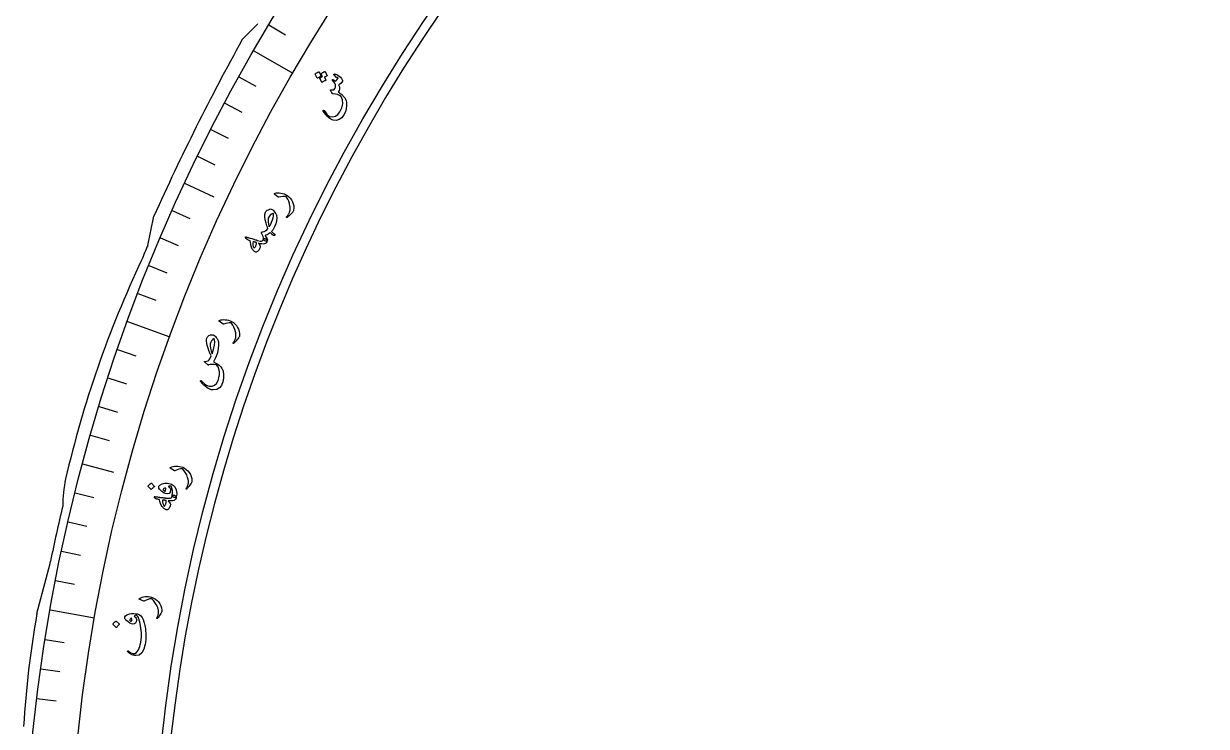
# Model space of a CAD drawing. Header units: millimetres. Extents: x -86 to 86, y -85 to 109.
# Drawn here: x -84.6 to -26.2, y 8.9 to 43.6 of the extents above; entities that cross this region are included whole.
import ezdxf

# ---------------------------------------------------------------- set-up
doc = ezdxf.new("R2010")
doc.units = ezdxf.units.MM
for name, color, linetype in [('CUT_INNER', 6, 'Continuous'), ('CUT_OUTER', 1, 'Continuous'), ('ENGRAVE', 7, 'Continuous'), ('ENGRAVE_FINE', 8, 'Continuous'), ('TEXT', 5, 'Continuous')]:
    doc.layers.add(name, color=color, linetype=linetype)

msp = doc.modelspace()

# ---------------------------------------------------------------- linework, layer by layer
at = {"layer": 'CUT_INNER'}
msp.add_arc((0, 0), 77.775, 126.210938, 87.539062, dxfattribs=at)
at = {"layer": 'CUT_OUTER'}
for points in [[(-73.8011, 42.8314), (-73.7984, 42.8343), (-73.0577, 43.5759)], [(-78.4691, 32.6733), (-78.1616, 34.1108), (-78.1608, 34.1139)], [(-83.9353, 14.5035), (-83.2869, 16.9776), (-83.2634, 17.0939)]]:
    msp.add_lwpolyline(points, dxfattribs=at)
for centre, radius, start, end in [((-73.1638, 43.6819), 0.15, 315.03192, 335.235758), ((28.0282, -13.5432), 116.3929, 151.030285, 155.829714), ((-30.8207, 12.6613), 51.6803, 157.217908, 158.084042), ((-30.3644, 9.0838), 53.5315, 154.71201, 166.974442), ((-75.8953, 19.7683), 6.7656, 168.223943, 179.714255), ((-1.4392, 0.3093), 83.528, 166.504602, 168.407731), ((-36.8622, 6.1435), 47.8097, 169.929468, 176.651606)]:
    msp.add_arc(centre, radius, start, end, dxfattribs=at)
at = {"layer": 'ENGRAVE'}
for points in [[(-73.2367, 42.2833), (-71.3096, 41.1706)], [(-76.6433, 35.7393), (-75.2027, 35.0676)], [(-79.4665, 28.9234), (-77.3754, 28.1623)], [(-81.685, 21.8874), (-80.1496, 21.476)], [(-83.2817, 14.6848), (-81.0903, 14.2984)]]:
    msp.add_lwpolyline(points, dxfattribs=at)
for radius in [84.5665, 82.3412, 78.2085]:
    msp.add_circle((0, 0), radius, dxfattribs=at)
at = {"layer": 'ENGRAVE_FINE'}
for points in [[(-72.4876, 43.555), (-71.6702, 43.0638)], [(-73.9635, 40.9987), (-73.1294, 40.5363)], [(-74.6678, 39.7016), (-73.8257, 39.2538)], [(-75.3493, 38.3924), (-74.4996, 37.9594)], [(-76.0079, 37.0715), (-75.1507, 36.6534)], [(-77.2553, 34.3963), (-76.3841, 34.0084)], [(-77.8439, 33.0428), (-76.966, 32.6701)], [(-78.4087, 31.6792), (-77.5244, 31.3219)], [(-78.9496, 30.3059), (-78.0593, 29.9641)], [(-79.9592, 27.5322), (-79.0575, 27.2217)], [(-80.4275, 26.1325), (-79.5205, 25.8378)], [(-80.8713, 24.7249), (-79.9593, 24.446)], [(-81.2905, 23.3097), (-80.3738, 23.0468)], [(-82.0545, 20.4585), (-81.1291, 20.2278)], [(-82.3991, 19.0233), (-81.4698, 18.8088)], [(-82.7185, 17.5824), (-81.7857, 17.3841)], [(-83.0128, 16.136), (-82.0766, 15.9541)], [(-83.5253, 13.2291), (-82.5834, 13.0799)], [(-83.7435, 11.7694), (-82.7991, 11.6367)], [(-83.9362, 10.3061), (-82.9896, 10.1898)]]:
    msp.add_lwpolyline(points, dxfattribs=at)
at = {"layer": 'TEXT'}
for points in [[(-70.1965, 41.1217), (-70.1976, 41.1258), (-70.197, 41.1304), (-70.1947, 41.1353), (-70.1909, 41.1408), (-70.1713, 41.1568), (-70.1513, 41.1718), (-70.1309, 41.1856), (-70.1102, 41.1984), (-70.0889, 41.2101), (-70.0667, 41.2207), (-70.0438, 41.2304), (-70.02, 41.2391), (-70.0126, 41.2403), (-70.0066, 41.2396), (-70.0022, 41.237), (-69.9992, 41.2324), (-69.902, 41.0412), (-69.9013, 41.0359), (-69.9038, 41.0311), (-69.9095, 41.0267), (-69.9183, 41.0228), (-69.9258, 41.0194), (-69.9374, 41.0138), (-69.953, 41.006), (-69.9726, 40.9961), (-69.9963, 40.9837), (-70.0245, 40.9686), (-70.0569, 40.9508), (-70.0937, 40.9303), (-70.0992, 40.9279), (-70.1035, 40.9276), (-70.1066, 40.9294), (-70.1084, 40.9333)], [(-69.8991, 41.1399), (-69.9001, 41.144), (-69.8995, 41.1486), (-69.8973, 41.1535), (-69.8934, 41.1589), (-69.8739, 41.1749), (-69.8539, 41.1898), (-69.8335, 41.2035), (-69.8128, 41.2161), (-69.7915, 41.2277), (-69.7693, 41.2383), (-69.7464, 41.2479), (-69.7227, 41.2565), (-69.7166, 41.2572), (-69.7112, 41.256), (-69.7067, 41.2528), (-69.7031, 41.2476), (-69.6061, 41.0565), (-69.6057, 41.0526), (-69.608, 41.0486), (-69.6132, 41.0445), (-69.6212, 41.0404), (-69.6265, 41.0377), (-69.6349, 41.0335), (-69.6462, 41.0277), (-69.6605, 41.0204), (-69.6777, 41.0114), (-69.6976, 41.0008), (-69.7202, 40.9884), (-69.7455, 40.9743), (-69.6732, 40.8346), (-69.6725, 40.8293), (-69.675, 40.8245), (-69.6806, 40.8202), (-69.6894, 40.8163), (-69.6969, 40.8129), (-69.7084, 40.8073), (-69.724, 40.7996), (-69.7436, 40.7897), (-69.7673, 40.7773), (-69.7953, 40.7623), (-69.8277, 40.7446), (-69.8644, 40.7241), (-69.8694, 40.7227), (-69.8733, 40.7231), (-69.8761, 40.7252), (-69.8779, 40.7292), (-69.9664, 40.9172), (-69.9674, 40.9213), (-69.9669, 40.9258), (-69.9646, 40.9308), (-69.9608, 40.9362), (-69.947, 40.9476), (-69.9329, 40.9586), (-69.9185, 40.9692), (-69.9038, 40.9795), (-69.8887, 40.9892), (-69.8732, 40.9981), (-69.8573, 41.0063), (-69.841, 41.0137)], [(-69.2676, 41.0871), (-69.2744, 41.0961), (-69.2781, 41.1045), (-69.2785, 41.1124), (-69.2759, 41.1198), (-69.2697, 41.1278), (-69.2623, 41.1333), (-69.2536, 41.1363), (-69.2436, 41.1368), (-69.2112, 41.1333), (-69.1745, 41.1229), (-69.1337, 41.1054), (-69.0888, 41.0809), (-69.0197, 41.0338), (-68.9595, 40.9798), (-68.9082, 40.919), (-68.8657, 40.8515), (-68.8573, 40.832), (-68.8529, 40.8135), (-68.8524, 40.796), (-68.8559, 40.7794), (-68.8822, 40.7276), (-68.9228, 40.679), (-68.9777, 40.6336), (-69.0468, 40.5914), (-69.0062, 40.4978), (-68.9948, 40.4088), (-69.0128, 40.3243), (-69.06, 40.2443), (-69.0182, 40.2164), (-68.9787, 40.1883), (-68.9416, 40.1601), (-68.9068, 40.1317), (-68.8741, 40.103), (-68.8432, 40.0738), (-68.8141, 40.0442), (-68.7869, 40.0141), (-68.7409, 39.9542), (-68.7045, 39.8884), (-68.6778, 39.8167), (-68.6606, 39.7391), (-68.6493, 39.5745), (-68.6653, 39.4167), (-68.7086, 39.2658), (-68.7793, 39.1214), (-68.89, 38.9765), (-69.0168, 38.884), (-69.1599, 38.8439), (-69.3194, 38.8563), (-69.3695, 38.8739), (-69.4241, 38.9028), (-69.4833, 38.9431), (-69.547, 38.9947), (-69.6133, 39.0575), (-69.6782, 39.1301), (-69.7417, 39.2125), (-69.8036, 39.3048), (-69.8071, 39.3114), (-69.8086, 39.3178), (-69.8081, 39.3242), (-69.8056, 39.3305), (-69.8018, 39.336), (-69.7974, 39.3402), (-69.7924, 39.343), (-69.7868, 39.3444), (-69.7801, 39.3438), (-69.7741, 39.3414), (-69.7688, 39.3373), (-69.764, 39.3316), (-69.6801, 39.2114), (-69.6055, 39.1225), (-69.5402, 39.0648), (-69.4844, 39.0382), (-69.3367, 39.0236), (-69.2046, 39.0568), (-69.088, 39.1378), (-68.9867, 39.2665), (-68.887, 39.4703), (-68.8417, 39.6655), (-68.8509, 39.8523), (-68.9146, 40.0309), (-68.9973, 40.0784), (-69.0922, 40.1156), (-69.1994, 40.1423), (-69.3188, 40.1585), (-69.3315, 40.1591), (-69.3418, 40.1615), (-69.3497, 40.1656), (-69.3553, 40.1714), (-69.3718, 40.1957), (-69.3872, 40.2187), (-69.4015, 40.2404), (-69.4147, 40.2608), (-69.4265, 40.2797), (-69.4367, 40.297), (-69.4452, 40.3126), (-69.4521, 40.3266), (-69.4544, 40.3336), (-69.4537, 40.3392), (-69.45, 40.3435), (-69.4434, 40.3463), (-69.4391, 40.3473), (-69.4326, 40.3483), (-69.424, 40.3495), (-69.4133, 40.3509), (-69.4005, 40.3521), (-69.386, 40.3529), (-69.3695, 40.3533), (-69.3513, 40.3534), (-69.3157, 40.3543), (-69.2887, 40.3569), (-69.2705, 40.3611), (-69.2609, 40.3669), (-69.2253, 40.4177), (-69.2032, 40.4764), (-69.1946, 40.5431), (-69.1996, 40.6177), (-69.2123, 40.6512), (-69.2405, 40.6935), (-69.2842, 40.7447), (-69.3434, 40.8046), (-69.349, 40.8103), (-69.3527, 40.817), (-69.3544, 40.8246), (-69.3542, 40.8331), (-69.353, 40.8405), (-69.3503, 40.8467), (-69.3463, 40.8518), (-69.3409, 40.8557), (-69.3235, 40.856), (-69.2977, 40.8448), (-69.2635, 40.8221), (-69.2209, 40.7878), (-69.1711, 40.8143), (-69.1284, 40.8487), (-69.0926, 40.8911), (-69.0639, 40.9414), (-69.0792, 40.9496), (-69.0925, 40.9549), (-69.1037, 40.9572), (-69.1129, 40.9566), (-69.1221, 40.9551), (-69.13, 40.9556), (-69.1368, 40.9582), (-69.1423, 40.9629)], [(-72.2097, 35.2106), (-72.213, 35.2137), (-72.2154, 35.2166), (-72.2168, 35.2195), (-72.2173, 35.2222), (-72.2149, 35.2285), (-72.2086, 35.2346), (-72.1985, 35.2404), (-72.1845, 35.246), (-72.1191, 35.2624), (-72.0491, 35.27), (-71.9745, 35.2685), (-71.8954, 35.2582), (-71.8135, 35.2402), (-71.7361, 35.2157), (-71.6632, 35.1849), (-71.5948, 35.1477), (-71.512, 35.0837), (-71.4389, 35.0093), (-71.3754, 34.9247), (-71.3216, 34.8299), (-71.2805, 34.728), (-71.2576, 34.6234), (-71.2527, 34.5159), (-71.266, 34.4055), (-71.2727, 34.3775), (-71.2835, 34.3514), (-71.2983, 34.3273), (-71.3171, 34.305), (-71.3659, 34.2564), (-71.4105, 34.2128), (-71.4508, 34.174), (-71.487, 34.1403), (-71.5188, 34.1116), (-71.5464, 34.0882), (-71.5696, 34.07), (-71.5885, 34.0571), (-71.5935, 34.0549), (-71.598, 34.0538), (-71.602, 34.0537), (-71.6054, 34.0547), (-71.6094, 34.0571), (-71.6127, 34.0602), (-71.6154, 34.0639), (-71.6174, 34.0683), (-71.6183, 34.0731), (-71.6174, 34.078), (-71.6148, 34.0831), (-71.6105, 34.0884), (-71.5833, 34.1201), (-71.5586, 34.151), (-71.5364, 34.1811), (-71.5166, 34.2105), (-71.4993, 34.2393), (-71.4842, 34.268), (-71.4713, 34.2964), (-71.4607, 34.3245), (-71.4521, 34.3536), (-71.4453, 34.3847), (-71.4403, 34.4178), (-71.4371, 34.4529), (-71.4359, 34.4901), (-71.4368, 34.5295), (-71.4397, 34.571), (-71.4447, 34.6148), (-71.4673, 34.7418), (-71.5021, 34.8583), (-71.5493, 34.9643), (-71.6088, 35.0597), (-71.614, 35.0665), (-71.6211, 35.0723), (-71.6301, 35.077), (-71.6409, 35.0806), (-71.7117, 35.0876), (-71.7955, 35.0851), (-71.8922, 35.0729), (-72.0019, 35.0511), (-72.0082, 35.0509), (-72.0136, 35.0515), (-72.0178, 35.0529), (-72.021, 35.0551)], [(-72.6569, 34.3119), (-72.6366, 34.3432), (-72.6055, 34.3746), (-72.5634, 34.4061), (-72.5105, 34.4377), (-72.4566, 34.4618), (-72.4085, 34.4722), (-72.3663, 34.4689), (-72.3299, 34.4519), (-72.2978, 34.4255), (-72.2639, 34.3916), (-72.2283, 34.3503), (-72.1908, 34.3016), (-72.1579, 34.2543), (-72.1335, 34.216), (-72.1176, 34.1867), (-72.1103, 34.1664), (-72.097, 34.0315), (-72.1088, 33.8897), (-72.1456, 33.7408), (-72.2074, 33.5848), (-72.2223, 33.5541), (-72.2382, 33.5242), (-72.255, 33.495), (-72.2727, 33.4666), (-72.2912, 33.4391), (-72.3102, 33.4124), (-72.3298, 33.3866), (-72.35, 33.3617), (-72.3346, 33.3425), (-72.3045, 33.3128), (-72.2595, 33.2727), (-72.1996, 33.2223), (-72.1886, 33.211), (-72.1849, 33.1987), (-72.1887, 33.1851), (-72.1999, 33.1705), (-72.2141, 33.1602), (-72.229, 33.1553), (-72.2447, 33.1561), (-72.2612, 33.1623), (-72.2794, 33.175), (-72.298, 33.1889), (-72.3171, 33.204), (-72.3366, 33.2203), (-72.3563, 33.2378), (-72.3761, 33.2567), (-72.3959, 33.2768), (-72.4158, 33.2983), (-72.4658, 33.2572), (-72.5168, 33.2236), (-72.5689, 33.1977), (-72.622, 33.1793), (-72.6391, 33.1746), (-72.6522, 33.169), (-72.6615, 33.1627), (-72.6669, 33.1555), (-72.6679, 33.1482), (-72.6652, 33.1391), (-72.6587, 33.1283), (-72.6484, 33.1158), (-72.5966, 33.0539), (-72.5652, 32.9973), (-72.5542, 32.9462), (-72.5635, 32.9005), (-72.5675, 32.8956), (-72.5746, 32.8919), (-72.5848, 32.8892), (-72.5981, 32.8876), (-72.6429, 32.8908), (-72.6795, 32.8978), (-72.7079, 32.9086), (-72.7281, 32.9231), (-72.7433, 32.941), (-72.7534, 32.958), (-72.7584, 32.9739), (-72.7584, 32.9888), (-72.7541, 33.0518), (-72.7662, 33.1167), (-72.7946, 33.1837), (-72.8395, 33.2526), (-72.8479, 33.2667), (-72.8519, 33.2811), (-72.8516, 33.2958), (-72.8468, 33.3108), (-72.8378, 33.3253), (-72.8254, 33.3363), (-72.8097, 33.3438), (-72.7907, 33.3478), (-72.722, 33.365), (-72.6557, 33.3969), (-72.5917, 33.4435), (-72.5301, 33.5048), (-72.5586, 33.5748), (-72.5843, 33.6423), (-72.6072, 33.7073), (-72.6274, 33.7697), (-72.6694, 33.9433), (-72.6883, 34.0916), (-72.684, 34.2145), (-72.6569, 34.3119)], [(-72.2855, 34.252), (-72.3634, 34.2117), (-72.4275, 34.1602), (-72.4777, 34.0975), (-72.514, 34.0236), (-72.5222, 33.9862), (-72.5251, 33.937), (-72.5225, 33.8761), (-72.5146, 33.8036), (-72.5092, 33.7659), (-72.5037, 33.7312), (-72.4982, 33.6993), (-72.4926, 33.6704), (-72.4869, 33.6444), (-72.4808, 33.6211), (-72.4744, 33.6007), (-72.4677, 33.583), (-72.429, 33.6484), (-72.3902, 33.7286), (-72.3512, 33.8239), (-72.3119, 33.934), (-72.2789, 34.0421), (-72.2601, 34.1291), (-72.2554, 34.1949), (-72.265, 34.2397), (-72.268, 34.2472), (-72.2724, 34.2517), (-72.2782, 34.2533), (-72.2855, 34.252)], [(-73.6351, 33.0629), (-73.6429, 33.0818), (-73.64, 33.0927), (-73.6264, 33.0954), (-73.6021, 33.0901), (-73.588, 33.0855), (-73.5684, 33.0795), (-73.5433, 33.072), (-73.5126, 33.0629), (-73.4763, 33.0522), (-73.434, 33.0393), (-73.3857, 33.0245), (-73.3316, 33.0077), (-73.2783, 32.9911), (-73.2307, 32.9763), (-73.1886, 32.9631), (-73.1521, 32.9517), (-73.1214, 32.942), (-73.0965, 32.9341), (-73.0774, 32.9281), (-73.0643, 32.9239), (-72.9803, 32.8994), (-72.9117, 32.8877), (-72.8586, 32.8887), (-72.8209, 32.9026), (-72.8025, 32.9161), (-72.786, 32.935), (-72.7713, 32.9592), (-72.7584, 32.9888), (-72.7476, 33.0049), (-72.733, 33.0144), (-72.7146, 33.0173), (-72.6923, 33.0135), (-72.6675, 33.0045), (-72.6437, 32.9927), (-72.6208, 32.9781), (-72.5989, 32.9607), (-72.5814, 32.9431), (-72.5696, 32.9273), (-72.5637, 32.913), (-72.5635, 32.9005), (-72.5896, 32.8443), (-72.6219, 32.8004), (-72.6603, 32.7686), (-72.705, 32.749), (-72.7613, 32.7409), (-72.8292, 32.7439), (-72.9087, 32.7579), (-72.9999, 32.7829), (-72.9618, 32.729), (-72.9349, 32.6796), (-72.9194, 32.6346), (-72.9152, 32.5941), (-72.9202, 32.5651), (-72.9313, 32.5332), (-72.9486, 32.4986), (-72.9719, 32.4611), (-73.0001, 32.4233), (-73.0269, 32.3929), (-73.0524, 32.37), (-73.0764, 32.3545), (-73.102, 32.3448), (-73.1258, 32.3413), (-73.1478, 32.3442), (-73.1679, 32.3535), (-73.1909, 32.3697), (-73.2151, 32.3906), (-73.2405, 32.4163), (-73.267, 32.4467), (-73.2929, 32.479), (-73.3129, 32.506), (-73.327, 32.528), (-73.3354, 32.5447), (-73.3623, 32.629), (-73.3835, 32.7173), (-73.3989, 32.8097), (-73.4084, 32.9061), (-73.4513, 32.9219), (-73.4882, 32.936), (-73.519, 32.9483), (-73.5437, 32.9589), (-73.5638, 32.9694), (-73.5805, 32.9813), (-73.5941, 32.9948), (-73.6043, 33.0097)], [(-73.2693, 32.8621), (-73.2776, 32.7712), (-73.2742, 32.6894), (-73.2592, 32.6169), (-73.2326, 32.5537), (-73.2276, 32.548), (-73.2218, 32.5456), (-73.2153, 32.5465), (-73.2079, 32.5505), (-73.1881, 32.5689), (-73.1698, 32.5902), (-73.1529, 32.6143), (-73.1375, 32.6415), (-73.1235, 32.6715), (-73.111, 32.7044), (-73.0999, 32.7403), (-73.0902, 32.7791), (-73.0895, 32.7855), (-73.09, 32.7927), (-73.0917, 32.8008), (-73.0947, 32.8098), (-73.113, 32.8165), (-73.1324, 32.8231), (-73.1527, 32.8297), (-73.174, 32.8363), (-73.1963, 32.8428), (-73.2197, 32.8493), (-73.244, 32.8557), (-73.2693, 32.8621)], [(-74.946, 28.9333), (-74.9495, 28.9361), (-74.9521, 28.9388), (-74.9538, 28.9415), (-74.9545, 28.9442), (-74.9526, 28.9507), (-74.9469, 28.9573), (-74.9373, 28.9639), (-74.9238, 28.9707), (-74.8601, 28.9927), (-74.791, 29.0061), (-74.7165, 29.011), (-74.6368, 29.0075), (-74.5537, 28.9965), (-74.4745, 28.9787), (-74.3992, 28.9542), (-74.3279, 28.923), (-74.2399, 28.8662), (-74.1608, 28.7984), (-74.0903, 28.7195), (-74.0286, 28.6296), (-73.979, 28.5316), (-73.9472, 28.4293), (-73.9333, 28.3226), (-73.9371, 28.2115), (-73.9414, 28.183), (-73.9499, 28.1561), (-73.9626, 28.1308), (-73.9794, 28.107), (-74.0239, 28.0544), (-74.0646, 28.0071), (-74.1015, 27.9651), (-74.1347, 27.9284), (-74.164, 27.8971), (-74.1894, 27.8714), (-74.211, 27.8514), (-74.2288, 27.8369), (-74.2335, 27.8343), (-74.2379, 27.8328), (-74.2419, 27.8324), (-74.2454, 27.8331), (-74.2496, 27.8351), (-74.2531, 27.8379), (-74.2561, 27.8413), (-74.2585, 27.8455), (-74.2598, 27.8502), (-74.2593, 27.8553), (-74.2572, 27.8606), (-74.2533, 27.8662), (-74.2289, 27.9001), (-74.2069, 27.933), (-74.1874, 27.9649), (-74.1702, 27.9958), (-74.1554, 28.0261), (-74.1428, 28.0559), (-74.1324, 28.0852), (-74.1242, 28.1142), (-74.1181, 28.1439), (-74.1139, 28.1754), (-74.1118, 28.2089), (-74.1116, 28.2441), (-74.1136, 28.2813), (-74.1178, 28.3205), (-74.1243, 28.3616), (-74.133, 28.4048), (-74.1663, 28.5294), (-74.2109, 28.6425), (-74.2669, 28.7441), (-74.3343, 28.8341), (-74.3401, 28.8405), (-74.3477, 28.8456), (-74.357, 28.8495), (-74.3681, 28.8523), (-74.4393, 28.8532), (-74.5225, 28.8435), (-74.6179, 28.8231), (-74.7253, 28.792), (-74.7316, 28.7913), (-74.737, 28.7914), (-74.7413, 28.7925), (-74.7447, 28.7944)], [(-75.5539, 28.0937), (-75.5134, 28.1676), (-75.4521, 28.2204), (-75.3702, 28.2519), (-75.2676, 28.2621), (-75.2327, 28.2545), (-75.1971, 28.2369), (-75.1607, 28.2096), (-75.1236, 28.1724), (-75.0892, 28.1329), (-75.0612, 28.0983), (-75.0396, 28.0686), (-75.0245, 28.0439), (-74.9806, 27.9166), (-74.9671, 27.7616), (-74.9839, 27.5789), (-75.0307, 27.3682), (-75.0688, 27.2451), (-75.1133, 27.1303), (-75.164, 27.0237), (-75.221, 26.9254), (-75.0658, 26.8419), (-74.9453, 26.7627), (-74.8595, 26.6879), (-74.8084, 26.6175), (-74.7472, 26.459), (-74.7182, 26.2935), (-74.7212, 26.1209), (-74.7564, 25.9411), (-74.8273, 25.7636), (-74.9295, 25.6374), (-75.0633, 25.5624), (-75.2288, 25.5386), (-75.2528, 25.5399), (-75.2773, 25.5426), (-75.3025, 25.5468), (-75.3283, 25.5524), (-75.3544, 25.5597), (-75.3807, 25.569), (-75.4071, 25.5801), (-75.4337, 25.5932), (-75.4802, 25.6177), (-75.5253, 25.6442), (-75.5688, 25.6728), (-75.6109, 25.7033), (-75.6515, 25.7357), (-75.6903, 25.7698), (-75.7275, 25.8055), (-75.7631, 25.8429), (-75.7772, 25.8589), (-75.7906, 25.8745), (-75.8031, 25.8897), (-75.8149, 25.9045), (-75.8259, 25.9187), (-75.8362, 25.9322), (-75.8458, 25.945), (-75.8547, 25.9571), (-75.8593, 25.9651), (-75.8613, 25.9725), (-75.8607, 25.9794), (-75.8575, 25.9857), (-75.8524, 25.9918), (-75.847, 25.9959), (-75.8414, 25.9981), (-75.8355, 25.9983), (-75.8294, 25.9968), (-75.8232, 25.994), (-75.8167, 25.9899), (-75.8101, 25.9845), (-75.7909, 25.9596), (-75.7688, 25.9346), (-75.7439, 25.9096), (-75.7162, 25.8846), (-75.6431, 25.827), (-75.5709, 25.7823), (-75.4996, 25.7505), (-75.4293, 25.7315), (-75.2844, 25.7287), (-75.1635, 25.7723), (-75.0665, 25.8621), (-74.9932, 25.9983), (-74.9513, 26.1399), (-74.9305, 26.2846), (-74.9306, 26.4323), (-74.9517, 26.5834), (-74.9657, 26.6317), (-74.9873, 26.6768), (-75.0167, 26.7187), (-75.0538, 26.7575), (-75.0592, 26.7624), (-75.0664, 26.7664), (-75.0756, 26.7695), (-75.0866, 26.7717), (-75.1938, 26.7878), (-75.2908, 26.7936), (-75.3776, 26.789), (-75.4541, 26.7741), (-75.4684, 26.7708), (-75.4801, 26.7701), (-75.4894, 26.772), (-75.4962, 26.7765), (-75.6552, 26.9112), (-75.6655, 26.9261), (-75.6678, 26.9378), (-75.6621, 26.9464), (-75.6483, 26.9518), (-75.4777, 26.9844), (-75.4408, 27.0212), (-75.4044, 27.0725), (-75.3686, 27.138), (-75.3331, 27.2179), (-75.3927, 27.3497), (-75.445, 27.4794), (-75.49, 27.607), (-75.5277, 27.7325), (-75.5546, 27.8492), (-75.5679, 27.9484), (-75.5676, 28.0299), (-75.5539, 28.0937)], [(-75.1834, 28.0804), (-75.261, 28.0314), (-75.3191, 27.9714), (-75.3577, 27.9007), (-75.3767, 27.8192), (-75.3781, 27.7239), (-75.3647, 27.6092), (-75.3363, 27.4752), (-75.2928, 27.3222), (-75.2117, 27.5425), (-75.1663, 27.7422), (-75.1568, 27.9215), (-75.1834, 28.0804)], [(-77.3579, 21.6744), (-77.3617, 21.6769), (-77.3646, 21.6794), (-77.3665, 21.6819), (-77.3675, 21.6845), (-77.3662, 21.6911), (-77.3611, 21.6982), (-77.3522, 21.7058), (-77.3395, 21.7138), (-77.2781, 21.7417), (-77.2106, 21.7617), (-77.1369, 21.7737), (-77.0572, 21.7777), (-76.9735, 21.7747), (-76.8929, 21.7645), (-76.8157, 21.7473), (-76.7417, 21.7229), (-76.6487, 21.6748), (-76.5635, 21.6149), (-76.4858, 21.543), (-76.4158, 21.4594), (-76.3572, 21.3665), (-76.3158, 21.2677), (-76.2918, 21.1628), (-76.285, 21.0519), (-76.2866, 21.0231), (-76.2925, 20.9955), (-76.3027, 20.9691), (-76.3172, 20.9439), (-76.3565, 20.8873), (-76.3925, 20.8363), (-76.4253, 20.791), (-76.4548, 20.7513), (-76.481, 20.7173), (-76.5039, 20.6893), (-76.5234, 20.6673), (-76.5397, 20.6512), (-76.5442, 20.6482), (-76.5484, 20.6463), (-76.5523, 20.6455), (-76.5559, 20.6458), (-76.5603, 20.6475), (-76.5641, 20.6499), (-76.5674, 20.653), (-76.5702, 20.657), (-76.5718, 20.6616), (-76.5719, 20.6666), (-76.5702, 20.6721), (-76.5669, 20.6781), (-76.5459, 20.7141), (-76.5271, 20.749), (-76.5107, 20.7826), (-76.4966, 20.815), (-76.4847, 20.8465), (-76.4749, 20.8774), (-76.4674, 20.9076), (-76.462, 20.9372), (-76.4587, 20.9674), (-76.4576, 20.9992), (-76.4587, 21.0326), (-76.4619, 21.0678), (-76.4673, 21.1046), (-76.4753, 21.1432), (-76.4856, 21.1835), (-76.4984, 21.2256), (-76.5434, 21.3466), (-76.5986, 21.4549), (-76.664, 21.5507), (-76.7397, 21.6339), (-76.746, 21.6397), (-76.7541, 21.6441), (-76.7637, 21.6471), (-76.775, 21.6487), (-76.8459, 21.6429), (-76.9279, 21.6253), (-77.0209, 21.596), (-77.1248, 21.5548), (-77.131, 21.5535), (-77.1364, 21.5531), (-77.1408, 21.5537), (-77.1444, 21.5554)], [(-78.4418, 20.7804), (-78.4439, 20.784), (-78.4445, 20.7886), (-78.4437, 20.7939), (-78.4415, 20.8002), (-78.4114, 20.8406), (-78.3779, 20.8773), (-78.3411, 20.9103), (-78.301, 20.9396), (-78.2954, 20.942), (-78.2904, 20.9424), (-78.2859, 20.9407), (-78.282, 20.937), (-78.1365, 20.7814), (-78.1334, 20.7762), (-78.1338, 20.7707), (-78.1377, 20.7649), (-78.145, 20.7588), (-78.1513, 20.7535), (-78.1609, 20.745), (-78.1739, 20.7334), (-78.1901, 20.7186), (-78.2097, 20.7004), (-78.2327, 20.6784), (-78.2592, 20.6526), (-78.2891, 20.6231), (-78.2938, 20.6194), (-78.2978, 20.6179), (-78.3013, 20.6189), (-78.3041, 20.6221)], [(-77.9243, 20.7745), (-77.9178, 20.7898), (-77.9062, 20.8055), (-77.8896, 20.8218), (-77.8678, 20.8386), (-77.7481, 20.9032), (-77.6236, 20.9369), (-77.4944, 20.9398), (-77.3606, 20.9121), (-77.294, 20.8866), (-77.2367, 20.8559), (-77.1888, 20.8201), (-77.1503, 20.7791), (-77.0797, 20.6612), (-77.0402, 20.5357), (-77.0318, 20.4024), (-77.0544, 20.2612), (-77.0614, 20.2482), (-77.0744, 20.2389), (-77.0935, 20.2334), (-77.1187, 20.2316), (-77.1323, 20.232), (-77.1459, 20.2335), (-77.1595, 20.2361), (-77.1731, 20.2398), (-77.1864, 20.2441), (-77.199, 20.2487), (-77.211, 20.2536), (-77.2222, 20.2588), (-77.241, 20.2703), (-77.2538, 20.2836), (-77.2606, 20.2987), (-77.2614, 20.3156), (-77.244, 20.4548), (-77.2466, 20.5803), (-77.2693, 20.6923), (-77.3121, 20.7907), (-77.3454, 20.7955), (-77.3724, 20.7977), (-77.393, 20.7972), (-77.4072, 20.7941), (-77.4201, 20.7893), (-77.429, 20.784), (-77.4341, 20.7783), (-77.4353, 20.7721), (-77.435, 20.7676), (-77.4338, 20.7637), (-77.4319, 20.7606), (-77.4292, 20.7582), (-77.3897, 20.7239), (-77.362, 20.6873), (-77.346, 20.6483), (-77.3417, 20.6068), (-77.3622, 20.4954), (-77.4118, 20.4282), (-77.4905, 20.4052), (-77.5985, 20.4264), (-77.657, 20.4517), (-77.7153, 20.4868), (-77.7735, 20.5317), (-77.8316, 20.5866), (-77.8796, 20.641), (-77.911, 20.6905), (-77.9259, 20.735), (-77.9243, 20.7745)], [(-77.6965, 20.6323), (-77.6961, 20.6076), (-77.6838, 20.5851), (-77.6596, 20.5646), (-77.6234, 20.5463), (-77.6173, 20.5448), (-77.6129, 20.5441), (-77.6101, 20.5442), (-77.609, 20.5449), (-77.5972, 20.5666), (-77.588, 20.5893), (-77.5813, 20.6129), (-77.577, 20.6375), (-77.5759, 20.6598), (-77.5777, 20.679), (-77.5825, 20.6949), (-77.5903, 20.7076), (-77.6341, 20.6916), (-77.6664, 20.6736), (-77.6872, 20.6539), (-77.6965, 20.6323)], [(-78.1381, 20.2415), (-78.149, 20.2589), (-78.1479, 20.2701), (-78.135, 20.275), (-78.1101, 20.2739), (-78.0955, 20.2718), (-78.0751, 20.2691), (-78.0491, 20.2659), (-78.0174, 20.2621), (-77.9797, 20.2576), (-77.9359, 20.2521), (-77.8858, 20.2455), (-77.8296, 20.238), (-77.7743, 20.2307), (-77.7249, 20.224), (-77.6812, 20.2181), (-77.6433, 20.2129), (-77.6114, 20.2085), (-77.5855, 20.205), (-77.5657, 20.2022), (-77.552, 20.2002), (-77.4651, 20.1902), (-77.3956, 20.1902), (-77.3434, 20.2001), (-77.3085, 20.2201), (-77.2927, 20.2365), (-77.2796, 20.2579), (-77.2691, 20.2842), (-77.2614, 20.3156), (-77.2535, 20.3333), (-77.2407, 20.3451), (-77.223, 20.351), (-77.2004, 20.351), (-77.1745, 20.3463), (-77.149, 20.3387), (-77.1239, 20.3281), (-77.0994, 20.3146), (-77.0792, 20.3003), (-77.065, 20.2866), (-77.0567, 20.2736), (-77.0544, 20.2612), (-77.0707, 20.2015), (-77.0952, 20.1527), (-77.1278, 20.1149), (-77.1685, 20.0881), (-77.2226, 20.0707), (-77.2901, 20.0622), (-77.3709, 20.0627), (-77.465, 20.0721), (-77.4183, 20.0253), (-77.3835, 19.9811), (-77.3607, 19.9394), (-77.3498, 19.9002), (-77.3498, 19.8707), (-77.3555, 19.8374), (-77.3666, 19.8004), (-77.3834, 19.7596), (-77.4048, 19.7175), (-77.4262, 19.683), (-77.4474, 19.6562), (-77.4685, 19.6369), (-77.4921, 19.623), (-77.515, 19.6157), (-77.5371, 19.6148), (-77.5585, 19.6206), (-77.5839, 19.6327), (-77.6113, 19.6492), (-77.6406, 19.6703), (-77.6719, 19.6958), (-77.7028, 19.7233), (-77.727, 19.7466), (-77.7447, 19.7659), (-77.7557, 19.7809), (-77.7964, 19.8595), (-77.8321, 19.9431), (-77.8627, 20.0316), (-77.8884, 20.125), (-77.9333, 20.1334), (-77.972, 20.1411), (-78.0044, 20.1481), (-78.0306, 20.1544), (-78.0521, 20.1613), (-78.0706, 20.1703), (-78.0862, 20.1813), (-78.0988, 20.1943)], [(-77.7438, 20.1049), (-77.7367, 20.0139), (-77.7197, 19.9339), (-77.6927, 19.865), (-77.6558, 19.8071), (-77.65, 19.8024), (-77.6439, 19.801), (-77.6376, 19.8029), (-77.631, 19.8081), (-77.6146, 19.8295), (-77.6001, 19.8536), (-77.5875, 19.8802), (-77.5769, 19.9096), (-77.5681, 19.9415), (-77.5613, 19.9761), (-77.5564, 20.0133), (-77.5533, 20.0532), (-77.5537, 20.0596), (-77.5554, 20.0666), (-77.5585, 20.0743), (-77.5629, 20.0827), (-77.5821, 20.0862), (-77.6023, 20.0895), (-77.6234, 20.0926), (-77.6455, 20.0955), (-77.6686, 20.0982), (-77.6927, 20.1006), (-77.7178, 20.1029), (-77.7438, 20.1049)], [(-78.8837, 15.2116), (-78.8877, 15.2137), (-78.8907, 15.2159), (-78.8928, 15.2183), (-78.894, 15.2208), (-78.8933, 15.2275), (-78.8889, 15.235), (-78.8806, 15.2433), (-78.8686, 15.2523), (-78.8097, 15.2852), (-78.7441, 15.3107), (-78.6717, 15.3287), (-78.5926, 15.3393), (-78.5088, 15.3432), (-78.4278, 15.3398), (-78.3493, 15.3289), (-78.2735, 15.3108), (-78.177, 15.2705), (-78.087, 15.2178), (-78.0037, 15.1526), (-77.9271, 15.075), (-77.8609, 14.9874), (-77.8115, 14.8923), (-77.7789, 14.7898), (-77.763, 14.6798), (-77.7622, 14.6509), (-77.7658, 14.623), (-77.7738, 14.5958), (-77.7862, 14.5694), (-77.8207, 14.5098), (-77.8524, 14.456), (-77.8813, 14.4081), (-77.9074, 14.3661), (-77.9307, 14.3302), (-77.9512, 14.3004), (-77.9689, 14.2768), (-77.9838, 14.2594), (-77.988, 14.256), (-77.9921, 14.2538), (-77.9959, 14.2527), (-77.9995, 14.2527), (-78.0039, 14.254), (-78.0079, 14.2561), (-78.0115, 14.259), (-78.0146, 14.2627), (-78.0167, 14.2671), (-78.0171, 14.2721), (-78.0159, 14.2777), (-78.0131, 14.2839), (-77.9951, 14.3216), (-77.9793, 14.3579), (-77.9657, 14.3927), (-77.9543, 14.4262), (-77.945, 14.4586), (-77.9379, 14.4902), (-77.9329, 14.5209), (-77.9299, 14.5509), (-77.9292, 14.5812), (-77.9307, 14.613), (-77.9345, 14.6462), (-77.9406, 14.681), (-77.9491, 14.7172), (-77.9602, 14.755), (-77.9738, 14.7944), (-77.99, 14.8353), (-78.0449, 14.9521), (-78.1088, 15.0555), (-78.1819, 15.1456), (-78.2642, 15.2222), (-78.271, 15.2274), (-78.2794, 15.2312), (-78.2893, 15.2334), (-78.3006, 15.2341), (-78.3708, 15.2224), (-78.4511, 15.1982), (-78.5413, 15.1612), (-78.6415, 15.1116), (-78.6476, 15.1098), (-78.6529, 15.109), (-78.6574, 15.1092), (-78.6611, 15.1105)], [(-80.1743, 13.9603), (-80.1767, 13.9638), (-80.1777, 13.9683), (-80.1773, 13.9737), (-80.1756, 13.9802), (-80.1491, 14.0232), (-80.1189, 14.0628), (-80.0851, 14.099), (-80.0477, 14.1317), (-80.0423, 14.1346), (-80.0374, 14.1354), (-80.0328, 14.1341), (-80.0285, 14.1308), (-79.8702, 13.988), (-79.8667, 13.9831), (-79.8666, 13.9776), (-79.8699, 13.9715), (-79.8767, 13.9647), (-79.8825, 13.9588), (-79.8914, 13.9496), (-79.9033, 13.9368), (-79.9181, 13.9206), (-79.9361, 13.9007), (-79.9572, 13.8767), (-79.9813, 13.8487), (-80.0086, 13.8166), (-80.0129, 13.8124), (-80.0168, 13.8106), (-80.0204, 13.8113), (-80.0235, 13.8142)], [(-79.5991, 14.2913), (-79.594, 14.339), (-79.5676, 14.3826), (-79.5198, 14.4219), (-79.4508, 14.457), (-79.3644, 14.4837), (-79.2645, 14.4979), (-79.1512, 14.4994), (-79.0245, 14.4885), (-78.9791, 14.4815), (-78.9378, 14.4708), (-78.9004, 14.4562), (-78.8671, 14.4379), (-78.8038, 14.3831), (-78.7475, 14.3085), (-78.698, 14.2142), (-78.6552, 14.1002), (-78.6372, 14.037), (-78.621, 13.9722), (-78.6068, 13.9058), (-78.5944, 13.8379), (-78.5839, 13.7682), (-78.5754, 13.6966), (-78.5688, 13.6232), (-78.5641, 13.5479), (-78.5611, 13.4726), (-78.5597, 13.3993), (-78.5599, 13.3279), (-78.5616, 13.2584), (-78.5651, 13.1907), (-78.5705, 13.1248), (-78.5778, 13.0605), (-78.5871, 12.9978), (-78.651, 12.7408), (-78.7503, 12.5601), (-78.8855, 12.4559), (-79.057, 12.4281), (-79.0952, 12.4324), (-79.138, 12.4414), (-79.1854, 12.4551), (-79.2376, 12.4734), (-79.2941, 12.4987), (-79.3478, 12.5299), (-79.3988, 12.5671), (-79.447, 12.6102), (-79.4524, 12.6164), (-79.4558, 12.6231), (-79.4574, 12.6304), (-79.457, 12.6384), (-79.4548, 12.6457), (-79.4507, 12.6513), (-79.4449, 12.655), (-79.4372, 12.657), (-79.429, 12.6572), (-79.4217, 12.6557), (-79.4153, 12.6526), (-79.4098, 12.6478), (-79.2951, 12.5644), (-79.1919, 12.5264), (-79.1003, 12.5335), (-79.0201, 12.5857), (-78.9246, 12.7136), (-78.8532, 12.8814), (-78.8054, 13.0893), (-78.7809, 13.3375), (-78.7781, 13.4477), (-78.7805, 13.559), (-78.7879, 13.6714), (-78.8004, 13.785), (-78.818, 13.8995), (-78.8407, 14.0148), (-78.8686, 14.1311), (-78.9015, 14.2483), (-78.924, 14.3116), (-78.9517, 14.3614), (-78.9845, 14.3976), (-79.0225, 14.4203), (-79.0521, 14.4172), (-79.0802, 14.409), (-79.1068, 14.3956), (-79.1319, 14.3772), (-79.1334, 14.3747), (-79.1323, 14.3712), (-79.1288, 14.3666), (-79.1227, 14.3609), (-79.0747, 14.3174), (-79.0409, 14.2722), (-79.0213, 14.2254), (-79.0158, 14.1769), (-79.0297, 14.0926), (-79.0658, 14.0322), (-79.1242, 13.9956), (-79.2049, 13.9829), (-79.272, 13.9952), (-79.3501, 14.0322), (-79.4392, 14.094), (-79.5392, 14.1807), (-79.5631, 14.2067), (-79.581, 14.2338), (-79.593, 14.262), (-79.5991, 14.2913)], [(-79.2645, 14.258), (-79.2735, 14.2685), (-79.2836, 14.2729), (-79.2948, 14.2711), (-79.3071, 14.2632), (-79.3397, 14.2277), (-79.3522, 14.1935), (-79.3445, 14.1606), (-79.3166, 14.1289), (-79.3073, 14.1237), (-79.2986, 14.1214), (-79.2907, 14.122), (-79.2834, 14.1254), (-79.2568, 14.1546), (-79.2448, 14.1864), (-79.2473, 14.2209), (-79.2645, 14.258)]]:
    msp.add_lwpolyline(points, close=True, dxfattribs=at)

doc.saveas('drawing.dxf')
